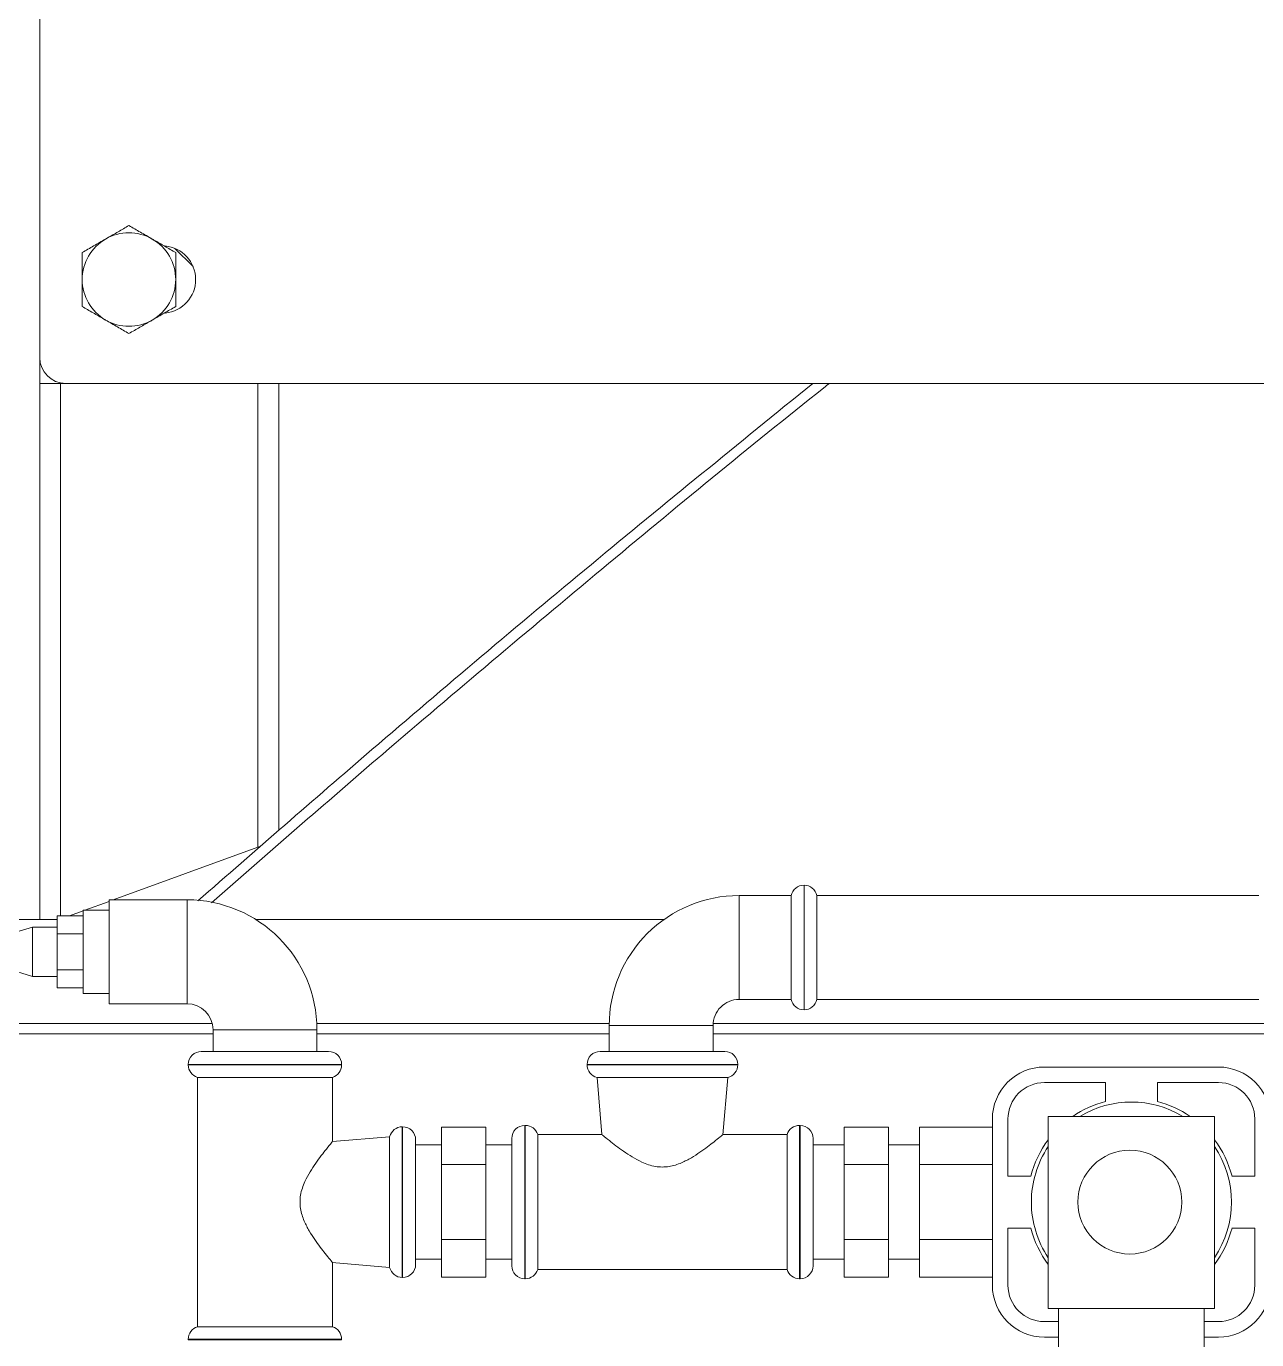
# Model space of a CAD drawing. Header units: millimetres. Extents: x 7703 to 14147, y -5820 to 95.
# Drawn here: x 12702.84 to 12726.52, y -3934.21 to -3908.93 of the extents above; entities that cross this region are included whole.
import ezdxf

# ---------------------------------------------------------------- set-up
doc = ezdxf.new("R2010")
doc.units = ezdxf.units.MM

# ---------------------------------------------------------------- blocks, each defined once
blk = doc.blocks.new('FD-100 SAG')
at = {"color": 1, "linetype": 'Continuous', "lineweight": 15}
for p, q in [((4574.97, 1962.46), (4574.97, 2362.46)), ((4449.75, 2087.05), (4449.75, 2246.05)), ((4451.76, 2087.06), (4451.76, 2246.03)), ((4451.77, 2087.06), (4451.77, 2246.03)), ((4456.39, 2192.05), (4456.39, 2107)), ((4476.39, 2107), (4476.39, 2192.05)), ((4412.39, 2191.3), (4401.39, 2191.3)), ((4412.39, 2186.91), (4412.39, 2191.3)), ((4433.39, 2191.3), (4422.39, 2191.3)), ((4422.39, 2191.3), (4422.39, 2186.91)), ((4391.39, 2184.3), (4391.39, 2181.55)), ((4394.39, 2184.3), (4394.39, 2181.55)), ((4433.89, 2183.55), (4396.89, 2183.55)), ((4396.89, 2151.55), (4396.89, 2183.55)), ((4433.89, 2151.55), (4433.89, 2183.55)), ((4440.39, 2172.55), (4440.39, 2184.3)), ((4443.39, 2150.8), (4443.39, 2184.3)), ((4396.89, 2181.55), (4361.89, 2181.55)), ((4436.76, 2172.55), (4440.39, 2172.55)), ((4440.39, 2162.55), (4436.76, 2162.55)), ((4440.39, 2150.8), (4440.39, 2162.55)), ((4396.89, 2153.55), (4361.89, 2153.55)), ((4391.39, 2153.55), (4391.39, 2150.8)), ((4394.39, 2153.55), (4394.39, 2150.8)), ((4396.89, 2151.55), (4433.89, 2151.55)), ((4412.39, 2143.8), (4412.39, 2148.18)), ((4422.39, 2148.18), (4422.39, 2143.8)), ((4401.39, 2143.8), (4412.39, 2143.8)), ((4422.39, 2143.8), (4433.39, 2143.8)), ((4401.39, 2140.8), (4433.39, 2140.8)), ((4402.96, 2126.8), (4402.96, 2140.8)), ((4410.17, 2126.8), (4410.17, 2140.8)), ((4424.61, 2126.8), (4424.61, 2140.8)), ((4431.82, 2126.8), (4431.82, 2140.8)), ((4410.17, 2126.8), (4402.96, 2126.8)), ((4406.39, 2126.8), (4406.39, 2120.8)), ((4424.61, 2126.8), (4410.17, 2126.8)), ((4431.82, 2126.8), (4424.61, 2126.8)), ((4428.39, 2120.8), (4428.39, 2126.8)), ((4402.96, 2112.3), (4402.96, 2120.8)), ((4410.17, 2120.8), (4402.96, 2120.8)), ((4410.17, 2112.3), (4410.17, 2120.8)), ((4424.61, 2120.8), (4410.17, 2120.8)), ((4424.61, 2112.3), (4424.61, 2120.8)), ((4431.82, 2120.8), (4424.61, 2120.8)), ((4431.82, 2112.3), (4431.82, 2120.8)), ((4410.17, 2112.3), (4402.96, 2112.3)), ((4406.39, 2112.3), (4406.39, 2106.3)), ((4424.61, 2112.3), (4410.17, 2112.3)), ((4431.82, 2112.3), (4424.61, 2112.3)), ((4428.39, 2106.3), (4428.39, 2112.3)), ((4405.14, 2106.3), (4429.64, 2106.3)), ((4466.39, 2107), (4456.39, 2107)), ((4476.39, 2107), (4466.39, 2107)), ((4402.64, 2103.8), (4402.64, 2103.68)), ((4432.14, 2103.8), (4402.64, 2103.8)), ((4402.64, 2103.68), (4432.14, 2103.68)), ((4432.14, 2103.68), (4432.14, 2103.8)), ((4454.39, 2104.55), (4478.39, 2104.55)), ((4404.39, 2101.3), (4404.39, 2053.3)), ((4430.39, 2101.3), (4404.39, 2101.3)), ((4430.39, 2088.86), (4430.39, 2101.3)), ((4456.39, 2102.1), (4456.39, 2092.05)), ((4456.39, 2102.1), (4476.39, 2102.1)), ((4476.39, 2092.05), (4476.39, 2102.1)), ((4443.89, 2091.8), (4443.82, 2091.8)), ((4443.82, 2091.8), (4443.82, 2062.8)), ((4443.89, 2062.8), (4443.89, 2091.8)), ((4475.05, 2092.05), (4456.39, 2092.05)), ((4476.39, 2092.05), (4475.05, 2092.05)), ((4441.39, 2089.87), (4430.32, 2088.94)), ((4441.39, 2089.87), (4441.39, 2064.72)), ((4446.39, 2065.3), (4446.39, 2089.3)), ((4451.39, 2087.05), (4446.39, 2087.05)), ((4451.39, 2068.39), (4451.39, 2087.05)), ((4471.76, 1999.06), (4471.76, 2077.56)), ((4451.39, 2067.05), (4451.39, 2068.39)), ((4430.39, 2053.3), (4430.39, 2065.65)), ((4430.39, 2065.65), (4441.39, 2064.72)), ((4446.39, 2067.05), (4451.39, 2067.05)), ((4449.75, 2010.8), (4449.75, 2067.05)), ((4451.76, 2010.77), (4451.76, 2067.05)), ((4451.77, 2010.77), (4451.77, 2067.05)), ((4443.82, 2062.8), (4443.89, 2062.8)), ((4430.39, 2053.3), (4404.39, 2053.3)), ((4402.64, 2050.91), (4402.64, 2050.8)), ((4417.39, 2050.91), (4402.64, 2050.91)), ((4402.64, 2050.8), (4432.14, 2050.8)), ((4432.14, 2050.91), (4417.39, 2050.91)), ((4432.14, 2050.8), (4432.14, 2050.91)), ((4429.64, 2048.3), (4405.14, 2048.3)), ((4406.39, 2048.3), (4406.39, 2043.3)), ((4428.39, 2043.3), (4428.39, 2048.3)), ((4402.96, 2034.8), (4402.96, 2043.3)), ((4410.17, 2043.3), (4402.96, 2043.3)), ((4410.17, 2034.8), (4410.17, 2043.3)), ((4424.61, 2043.3), (4410.17, 2043.3)), ((4424.61, 2034.8), (4424.61, 2043.3)), ((4431.82, 2043.3), (4424.61, 2043.3)), ((4431.82, 2034.8), (4431.82, 2043.3)), ((4410.17, 2034.8), (4402.96, 2034.8)), ((4406.39, 2034.8), (4406.39, 2029.8)), ((4424.61, 2034.8), (4410.17, 2034.8)), ((4431.82, 2034.8), (4424.61, 2034.8)), ((4428.39, 2029.8), (4428.39, 2034.8)), ((4429.39, 2029.8), (4405.39, 2029.8)), ((4402.89, 2027.3), (4402.89, 2027.23)), ((4431.89, 2027.3), (4402.89, 2027.3)), ((4402.89, 2027.23), (4431.89, 2027.23)), ((4431.89, 2027.23), (4431.89, 2027.3)), ((4404.81, 2024.8), (4405.75, 2013.72)), ((4404.81, 2024.8), (4429.97, 2024.8)), ((4429.04, 2013.8), (4429.97, 2024.8)), ((4391.01, 2015.55), (4390.89, 2015.55)), ((4390.89, 2015.55), (4390.89, 1986.05)), ((4391.01, 1986.05), (4391.01, 2015.55)), ((4443.89, 2015.55), (4443.78, 2015.55)), ((4443.78, 2015.55), (4443.78, 2000.8)), ((4443.89, 1986.05), (4443.89, 2015.55)), ((4405.83, 2013.8), (4393.39, 2013.8)), ((4393.39, 2013.8), (4393.39, 1987.8)), ((4441.39, 2013.8), (4429.04, 2013.8)), ((4441.39, 2013.8), (4441.39, 1987.8)), ((4446.39, 2013.05), (4446.39, 1988.55)), ((4450.57, 2010.8), (4446.39, 2010.8)), ((4450.57, 1990.8), (4450.57, 2010.8)), ((4574.97, 2003.46), (4488.9, 2003.46)), ((4443.78, 2000.8), (4443.78, 1986.05)), ((4485.91, 2000.02), (4485.71, 1999.46)), ((4485.71, 1999.46), (4475.57, 1971.61)), ((4574.97, 1999.46), (4485.71, 1999.46)), ((4446.39, 1990.8), (4450.57, 1990.8)), ((4449.75, 1448.98), (4449.75, 1990.8)), ((4451.76, 1413.67), (4451.76, 1990.65)), ((4451.77, 1413.67), (4451.77, 1990.65)), ((4393.39, 1987.8), (4441.39, 1987.8)), ((4390.89, 1986.05), (4391.01, 1986.05)), ((4443.78, 1986.05), (4443.89, 1986.05)), ((4455.57, 1985.8), (4455.57, 1970.8)), ((4455.57, 1985.8), (4475.57, 1985.8)), ((4475.57, 1970.8), (4475.57, 1985.8)), ((4600.97, 1983.46), (4597.47, 1986.96)), ((4455.57, 1970.8), (4475.57, 1970.8)), ((4457.57, 1970.8), (4457.57, 1965.8)), ((4473.57, 1965.8), (4473.57, 1970.8)), ((4475.28, 1970.8), (4473.57, 1966.12)), ((4457.57, 1965.8), (4465.57, 1965.8)), ((4458.64, 1960.8), (4458.64, 1965.8)), ((4462.11, 1960.8), (4462.11, 1965.8)), ((4465.57, 1965.8), (4473.57, 1965.8)), ((4469.04, 1960.8), (4469.04, 1965.8)), ((4472.5, 1960.8), (4472.5, 1965.8)), ((4473.46, 1965.8), (4472.5, 1963.18)), ((4574.97, 1962.46), (4574.97, 1957.46)), ((4458.64, 1960.8), (4462.11, 1960.8)), ((4460.83, 1960.8), (4460.83, 1956.09)), ((4462.11, 1960.8), (4469.04, 1960.8)), ((4469.04, 1960.8), (4472.5, 1960.8)), ((4470.31, 1956.09), (4470.31, 1960.8)), ((4471.76, 1413.67), (4471.76, 1960.8)), ((4574.97, 1961.46), (4472.5, 1961.46)), ((4574.97, 1957.46), (4471.76, 1957.46)), ((4574.97, 1957.46), (4579.97, 1957.46)), ((4869.97, 1957.46), (4579.97, 1957.46)), ((4460.83, 1956.09), (4462.33, 1951.09)), ((4460.83, 1956.09), (4470.31, 1956.09)), ((4468.81, 1951.09), (4470.31, 1956.09))]:
    blk.add_line(p, q, dxfattribs=at)
blk.add_circle((4417.39, 2167.25), 10, dxfattribs=at)
for centre, radius, start, end in [((4401.39, 2184.3), 10, 90, 180), ((4433.39, 2184.3), 10, 0, 90), ((4401.39, 2184.3), 7, 90, 180), ((4433.39, 2184.3), 7, 0, 90), ((4417.39, 2167.55), 20, 104.4775, 126.8699), ((4417.39, 2167.55), 19.25, 56.219, 123.781), ((4417.39, 2167.55), 20, 53.1301, 75.5225), ((4417.39, 2167.55), 20, 14.4775, 34.3954), ((4417.39, 2167.55), 19.25, 329.0156, 30.9844), ((4417.39, 2167.55), 20, 325.6046, 345.5225), ((4417.39, 2167.55), 20, 233.1301, 255.5225), ((4417.39, 2167.55), 19.25, 236.219, 270), ((4417.39, 2167.55), 19.25, 270, 303.781), ((4417.39, 2167.55), 20, 284.4775, 306.8699), ((4401.39, 2150.8), 10, 180, 270), ((4401.39, 2150.8), 7, 180, 270), ((4433.39, 2150.8), 7, 270, 0), ((4433.39, 2150.8), 10, 270, 0), ((4405.14, 2103.8), 2.5, 90, 180), ((4429.64, 2103.8), 2.5, 0, 90), ((4456.89, 2104.55), 2.5, 101.537, 180), ((4475.89, 2104.55), 2.5, 0, 78.463), ((4405.14, 2103.68), 2.5, 180, 252.5424), ((4429.64, 2103.68), 2.5, 287.4576, 0), ((4456.89, 2104.55), 2.5, 180, 258.463), ((4475.89, 2104.55), 2.5, 281.537, 0), ((4443.82, 2089.3), 2.5, 90, 166.6612), ((4443.89, 2089.3), 2.5, 0, 90), ((4451.39, 2092.05), 5, 270, 0), ((4451.39, 2092.05), 25, 270, 0), ((4443.82, 2065.3), 2.5, 193.3388, 270), ((4443.89, 2065.3), 2.5, 270, 0), ((4405.14, 2050.91), 2.5, 107.4576, 180), ((4429.64, 2050.91), 2.5, 0, 72.5424), ((4405.14, 2050.8), 2.5, 180, 270), ((4429.64, 2050.8), 2.5, 270, 0), ((4405.39, 2027.3), 2.5, 90, 180), ((4429.39, 2027.3), 2.5, 0, 90), ((4405.39, 2027.23), 2.5, 180, 256.6612), ((4429.39, 2027.23), 2.5, 283.3388, 0), ((4391.01, 2013.05), 2.5, 17.4576, 90), ((4443.78, 2013.05), 2.5, 90, 162.5424), ((4443.89, 2013.05), 2.5, 0, 90), ((4450.57, 1985.8), 25, 0, 90), ((4450.57, 1985.8), 5, 0, 90), ((4391.01, 1988.55), 2.5, 270, 342.5424), ((4443.78, 1988.55), 2.5, 197.4576, 270), ((4443.89, 1988.55), 2.5, 270, 0), ((4594.97, 1980.96), 6.5, 5.1537, 174.3475), ((4594.97, 1974.62), 9, 90, 150), ((4594.97, 1974.62), 9, 30, 90), ((4594.97, 1974.62), 9, 150, 210), ((4594.97, 1974.62), 9, 330, 30), ((4594.97, 1974.62), 9, 210, 270), ((4594.97, 1974.62), 9, 270, 330), ((4579.97, 1962.46), 5, 180, 270)]:
    blk.add_arc(centre, radius, start, end, dxfattribs=at)
for points, knots in [([(4574.97, 2109.43), (4574.68, 2109.07), (4563, 2094.28), (4539.26, 2065.58), (4506.24, 2026.26), (4484.56, 2001.45), (4474.98, 1990.48)], [0, 0, 0, 0, 0.008728, 0.363932, 0.718908, 1, 1, 1, 1]), ([(4574.97, 2106.22), (4563.4, 2091.98), (4540.23, 2063.45), (4506.95, 2024.05), (4485.09, 1999.02), (4475.35, 1987.87)], [0, 0, 0, 0, 0.3556517, 0.7128591, 1, 1, 1, 1]), ([(4430.32, 2088.86), (4430.34, 2088.89), (4430.45, 2089.01), (4429.96, 2088.43), (4429.1, 2087.37), (4428.03, 2085.99), (4426.98, 2084.54), (4425.91, 2082.88), (4424.87, 2080.92), (4424.1, 2078.59), (4424.11, 2075.85), (4424.97, 2073.46), (4426.07, 2071.45), (4427.17, 2069.79), (4428.27, 2068.29), (4429.36, 2066.9), (4430.24, 2065.83), (4430.3, 2065.76), (4430.33, 2065.73)], [0, 0, 0, 0, 0.018442, 0.092672, 0.169246, 0.2256256, 0.2836193, 0.3412461, 0.4003374, 0.4672548, 0.5347765, 0.6089239, 0.6669716, 0.7265979, 0.786911, 0.8491609, 0.9323292, 1, 1, 1, 1]), ([(4405.83, 2013.73), (4405.8, 2013.75), (4405.67, 2013.86), (4406.26, 2013.37), (4407.32, 2012.51), (4408.7, 2011.44), (4410.15, 2010.39), (4411.81, 2009.31), (4413.77, 2008.28), (4416.1, 2007.5), (4418.84, 2007.52), (4421.23, 2008.37), (4423.24, 2009.48), (4424.9, 2010.58), (4426.4, 2011.68), (4427.78, 2012.77), (4428.86, 2013.65), (4428.93, 2013.71), (4428.96, 2013.74)], [0, 0, 0, 0, 0.018442, 0.092672, 0.169246, 0.2256255, 0.2836193, 0.3412461, 0.4003373, 0.4672547, 0.5347765, 0.6089238, 0.6669716, 0.7265977, 0.7869109, 0.8491609, 0.9323292, 1, 1, 1, 1]), ([(4589.77, 1983.62), (4589.35, 1982.89), (4588.5, 1981.42), (4587.62, 1979.89), (4587.17, 1979.12)], [0, 0, 0, 0, 0.4954599, 1, 1, 1, 1]), ([(4594.97, 1983.62), (4593.55, 1983.62), (4591.79, 1983.62), (4590.1, 1983.62), (4589.77, 1983.62)], [0, 0, 0, 0, 0.803648, 1, 1, 1, 1]), ([(4600.16, 1983.62), (4598.82, 1983.62), (4597.11, 1983.62), (4595.35, 1983.62), (4594.97, 1983.62)], [0, 0, 0, 0, 0.779636, 1, 1, 1, 1]), ([(4602.76, 1979.12), (4602.7, 1979.23), (4602.23, 1980.04), (4601.35, 1981.56), (4600.56, 1982.93), (4600.16, 1983.62)], [0, 0, 0, 0, 0.070092, 0.530785, 1, 1, 1, 1]), ([(4587.17, 1979.12), (4587.11, 1979.02), (4586.64, 1978.21), (4585.76, 1976.69), (4584.97, 1975.32), (4584.57, 1974.62)], [0, 0, 0, 0, 0.070092, 0.530785, 1, 1, 1, 1]), ([(4605.36, 1974.62), (4604.94, 1975.36), (4604.08, 1976.83), (4603.2, 1978.36), (4602.76, 1979.12)], [0, 0, 0, 0, 0.49546, 1, 1, 1, 1]), ([(4584.57, 1974.62), (4584.99, 1973.89), (4585.85, 1972.42), (4586.73, 1970.89), (4587.17, 1970.12)], [0, 0, 0, 0, 0.49546, 1, 1, 1, 1]), ([(4602.76, 1970.12), (4602.82, 1970.23), (4603.29, 1971.04), (4604.17, 1972.56), (4604.96, 1973.93), (4605.36, 1974.62)], [0, 0, 0, 0, 0.070092, 0.530785, 1, 1, 1, 1]), ([(4587.17, 1970.12), (4587.23, 1970.02), (4587.7, 1969.21), (4588.58, 1967.69), (4589.37, 1966.32), (4589.77, 1965.62)], [0, 0, 0, 0, 0.070087, 0.530785, 1, 1, 1, 1]), ([(4600.16, 1965.62), (4600.58, 1966.36), (4601.43, 1967.83), (4602.32, 1969.36), (4602.76, 1970.12)], [0, 0, 0, 0, 0.49546, 1, 1, 1, 1]), ([(4589.77, 1965.62), (4590.1, 1965.62), (4591.79, 1965.62), (4593.55, 1965.62), (4594.97, 1965.62)], [0, 0, 0, 0, 0.196352, 1, 1, 1, 1]), ([(4594.97, 1965.62), (4595.35, 1965.62), (4597.11, 1965.62), (4598.82, 1965.62), (4600.16, 1965.62)], [0, 0, 0, 0, 0.220364, 1, 1, 1, 1])]:
    blk.add_open_spline(points, degree=3, knots=knots, dxfattribs=at)

msp = doc.modelspace()

# ---------------------------------------------------------------- block references
at = {"color": 1, "xscale": -0.1000000000021828, "yscale": 0.1000000000021828, "zscale": 0.1000000000021828, "rotation": 270}
msp.add_blockref('FD-100 SAG', (12507.35, -4373.298), dxfattribs=at)

doc.saveas('drawing.dxf')
